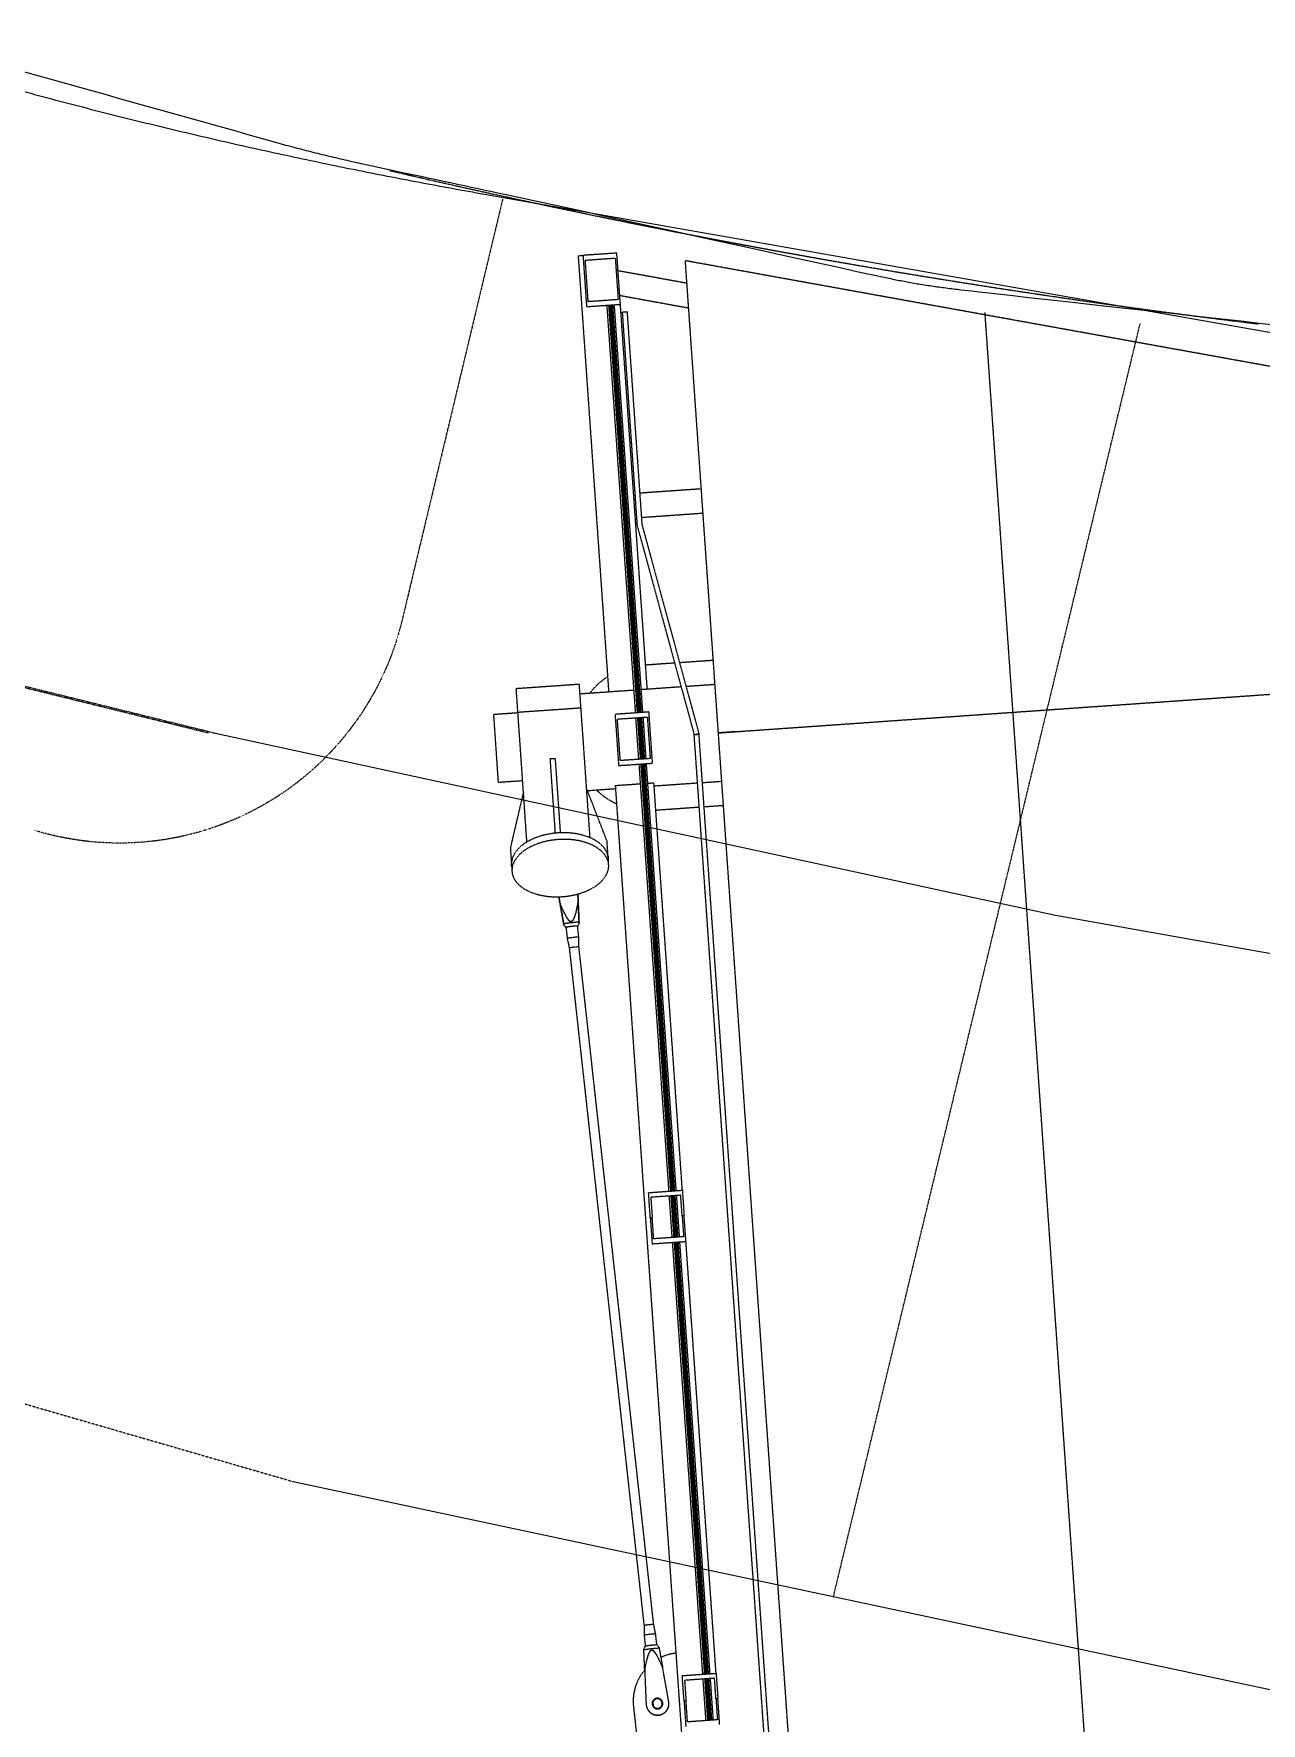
# Model space of a CAD drawing. Header units: millimetres. Extents: x 306 to 836129804, y -168137 to 818603917.
# Drawn here: x 834537066 to 834549740, y 818198214 to 818215657 of the extents above; entities that cross this region are included whole.
import ezdxf
from ezdxf.xclip import XClip

# ---------------------------------------------------------------- set-up
doc = ezdxf.new("R2010")
doc.units = ezdxf.units.MM
doc.header["$LTSCALE"] = 3
doc.header["$XCLIPFRAME"] = 0
doc.linetypes.add('DASHED2', pattern=[0.375, 0.25, -0.125])
doc.linetypes.add('DGN Style 2', pattern=[1.94727e-06, 0, -1.94727e-06])
doc.layers.add('00_Xref', color=7, linetype='Continuous')
doc.layers.add('AR-ROAD_AR_BS_MI_', color=251, linetype='Continuous')
for name, color, linetype, lineweight in [('A-FLOR', 251, 'Continuous', 13), ('A-FLOR-HRAL', 251, 'Continuous', 13), ('A-GENM', 251, 'Continuous', 5), ('A-MASS', 251, 'Continuous', 13), ('ADS280__', 251, 'Continuous', 13), ('ADS280_B', 251, 'Continuous', 13), ('ADS280_BSteel', 251, 'Continuous', 13)]:
    doc.layers.add(name, color=color, linetype=linetype, lineweight=lineweight)

# ---------------------------------------------------------------- blocks, each defined once
blk = doc.blocks.new('x-baseplan')
at = {"layer": 'AR-ROAD_AR_BS_MI_', "color": 8, "linetype": 'DGN Style 2'}
for p, q in [((834541.908, 818213.953), (834540.869, 818209.603)), ((834545.323, 818199.52), (834548.491, 818212.67))]:
    blk.add_line(p, q, dxfattribs=at)
at = {"layer": 'AR-ROAD_AR_BS_MI_', "color": 8, "flags": 128}
blk.add_lwpolyline([(834506.84, 818269.481, 0.360963), (834521.641, 818221.911, 0.100934), (834541.721, 818214.002), (834551.671, 818212.252), (834592.861, 818212.383), (834617.661, 818213.134), (834813.071, 818216.608), (834883.041, 818221.15, 0.392146), (834887.721, 818226.08), (834889.926, 818409.78, -0.011464), (834891.545, 818456.37), (834895.424, 818523.36, 0.016127), (834896.882, 818580.3), (834896.692, 818608.52, 0.315478)], format="xyb", dxfattribs=at)
at = {"layer": 'AR-ROAD_AR_BS_MI_', "color": 8, "linetype": 'DGN Style 2', "flags": 128}
for points in [[(834502.374, 818234.985), (834502.738, 818234.249), (834503.103, 818233.546), (834503.48, 818232.848), (834503.869, 818232.158), (834504.271, 818231.474), (834504.684, 818230.798), (834505.108, 818230.128), (834505.545, 818229.467), (834505.992, 818228.813), (834506.452, 818228.167), (834506.922, 818227.529), (834507.403, 818226.899), (834507.896, 818226.278), (834508.399, 818225.665), (834509.252, 818224.674), (834509.777, 818224.093), (834510.311, 818223.521), (834510.855, 818222.958), (834511.409, 818222.405), (834511.973, 818221.862), (834512.546, 818221.329), (834513.128, 818220.806), (834513.719, 818220.293), (834514.319, 818219.79), (834514.928, 818219.298), (834515.546, 818218.817), (834516.171, 818218.346), (834516.805, 818217.887), (834517.447, 818217.438), (834518.096, 818217.001), (834518.753, 818216.576), (834519.417, 818216.161), (834520.088, 818215.759), (834520.767, 818215.368), (834521.126, 818216.109), (834522.508, 818215.312), (834522.155, 818214.552), (834526.204, 818212.526), (834531.603, 818210.23), (834538.872, 818208.439)], [(834502.384, 818234.995), (834502.749, 818234.26), (834503.114, 818233.556), (834503.491, 818232.859), (834503.88, 818232.169), (834504.281, 818231.485), (834504.694, 818230.808), (834505.119, 818230.139), (834505.555, 818229.477), (834506.003, 818228.823), (834506.462, 818228.177), (834506.933, 818227.539), (834507.414, 818226.91), (834507.907, 818226.288), (834508.41, 818225.676), (834509.263, 818224.685), (834509.787, 818224.104), (834510.322, 818223.532), (834510.866, 818222.969), (834511.42, 818222.416), (834511.984, 818221.873), (834512.557, 818221.34), (834513.139, 818220.816), (834513.73, 818220.303), (834514.33, 818219.801), (834514.939, 818219.309), (834515.557, 818218.828), (834516.182, 818218.357), (834516.816, 818217.898), (834517.458, 818217.449), (834518.107, 818217.012), (834518.764, 818216.587), (834519.428, 818216.172), (834520.099, 818215.77), (834520.778, 818215.379), (834521.137, 818216.12), (834522.519, 818215.323), (834522.166, 818214.563), (834526.215, 818212.537), (834531.614, 818210.242), (834538.924, 818208.441)], [(834532.616, 818202.932), (834536.596, 818201.62), (834539.746, 818200.708)]]:
    blk.add_lwpolyline(points, dxfattribs=at)
at = {"layer": 'AR-ROAD_AR_BS_MI_', "color": 8, "flags": 128}
for points in [[(834538.924, 818208.441), (834547.617, 818206.556), (834556.27, 818205.017), (834564.975, 818203.815), (834573.721, 818202.952), (834585.23, 818202.54), (834596.745, 818202.447)], [(834539.746, 818200.708), (834551.187, 818198.271), (834554.039, 818197.573), (834562.231, 818195.94), (834570.487, 818194.661), (834578.789, 818193.74), (834587.124, 818193.179), (834608.553, 818192.725), (834628.932, 818192.737)]]:
    blk.add_lwpolyline(points, dxfattribs=at)
at = {"layer": 'AR-ROAD_AR_BS_MI_', "color": 8, "linetype": 'DGN Style 2', "extrusion": (0, 0, -1)}
for centre, radius, start, end in [((-834559.78, 818295.91), 83.858, 276.89796, 283.12168), ((-834537.951, 818210.301), 3, 193.4408, 287.1506)]:
    blk.add_arc(centre, radius, start, end, dxfattribs=at)
at = {"layer": 'AR-ROAD_AR_BS_MI_', "color": 8}
blk.add_open_spline([(834888.665, 818328.071), (834888.665, 818328.071), (834888.38, 818295.02), (834888.087, 818261.082), (834887.794, 818227.143), (834887.768, 818226.21), (834887.39, 818225.246), (834886.994, 818224.237), (834886.615, 818223.274), (834886.556, 818223.201), (834885.661, 818222.604), (834884.725, 818221.98), (834883.83, 818221.383), (834883.597, 818221.343), (834873.619, 818220.652), (834860.549, 818219.749), (834847.672, 818218.854), (834832.738, 818217.866), (834820.676, 818217.062), (834808.614, 818216.262), (834808.202, 818216.253), (834798.216, 818216.563), (834787.806, 818216.885), (834777.587, 818217.202), (834777.095, 818217.207), (834775.314, 818216.982), (834773.484, 818216.75), (834771.722, 818216.527), (834771.671, 818216.57), (834771.645, 818217.373), (834771.618, 818218.224), (834771.592, 818219.026), (834771.541, 818219.077), (834771.155, 818219.095), (834770.77, 818219.102), (834770.242, 818219.14), (834766.915, 818218.612), (834763.588, 818218.125), (834759.897, 818217.561), (834759.344, 818217.483), (834757.063, 818217.045), (834755.223, 818216.701), (834753.383, 818216.352), (834752.97, 818216.312), (834747.801, 818215.981), (834742.492, 818215.641), (834737.491, 818215.32), (834737.081, 818215.324), (834727.346, 818215.757), (834717.058, 818216.215), (834707.041, 818216.661), (834706.366, 818216.703), (834702.632, 818217.245), (834698.893, 818217.768), (834694.285, 818218.463), (834693.274, 818218.558), (834689.609, 818219.485), (834686.87, 818220.14), (834684.135, 818220.815), (834684.075, 818220.779), (834683.571, 818218.816), (834683.055, 818216.803), (834682.551, 818214.841), (834682.49, 818214.793), (834674.562, 818214.657), (834653.522, 818214.345), (834632.075, 818214.063), (834618.507, 818213.88), (834618.047, 818213.825), (834618.027, 818213.647), (834618.002, 818213.422), (834617.983, 818213.244), (834617.817, 818213.191), (834613.223, 818213.048), (834605.566, 818212.815), (834598.069, 818212.566), (834593.334, 818212.437), (834591.662, 818212.338), (834586.267, 818212.362), (834582.168, 818212.427), (834578.069, 818212.459), (834577.53, 818212.45), (834575.782, 818212.323), (834573.51, 818212.164), (834571.4, 818211.994), (834569.297, 818211.947), (834567.195, 818211.894), (834565.093, 818211.823), (834563.026, 818211.871), (834561.099, 818211.904), (834559.171, 818211.941), (834558.436, 818211.972), (834556.687, 818212.086), (834554.415, 818212.242), (834552.49, 818212.355), (834550.255, 818212.614), (834548.339, 818212.823), (834546.423, 818213.039), (834546.04, 818213.101), (834544.327, 818213.474), (834542.112, 818213.97), (834540.07, 818214.394), (834537.988, 818214.984), (834536.233, 818215.466), (834534.481, 818215.955), (834534.184, 818216.056), (834531.88, 818217.03), (834529.565, 818217.988), (834526.791, 818219.191), (834526.152, 818219.404), (834524.108, 818220.67), (834522.537, 818221.602), (834520.974, 818222.551), (834520.779, 818222.699), (834518.57, 818224.615), (834516.299, 818226.586), (834514.142, 818228.457), (834514.033, 818228.577), (834512.459, 818230.826), (834510.831, 818233.151), (834509.249, 818235.41), (834509.156, 818235.58), (834507.941, 818238.422), (834506.7, 818241.322), (834505.501, 818244.127), (834505.467, 818244.262), (834505.023, 818248.141), (834504.568, 818252.11), (834504.123, 818256), (834504.123, 818256.155), (834504.547, 818258.998), (834504.99, 818261.967), (834505.424, 818264.87), (834505.472, 818265.078), (834506.065, 818266.745), (834506.737, 818268.636), (834507.383, 818270.446), (834507.715, 818271.283), (834510.808, 818278.816), (834513.922, 818286.342), (834518.059, 818296.292), (834527.719, 818319.825), (834537.437, 818343.334), (834549.605, 818372.978), (834553.978, 818383.502), (834558.355, 818394.025), (834561.147, 818400.862), (834563.364, 818406.319), (834570.454, 818423.487), (834576.15, 818437.214), (834581.853, 818450.939), (834588.294, 818466.578), (834593.902, 818480.205), (834600.857, 818497.086), (834602.215, 818500.337), (834615.375, 818532.025), (834628.728, 818564.165), (834642.079, 818596.307), (834643.969, 818600.826), (834646.951, 818607.735), (834649.987, 818614.77), (834652.672, 818620.994), (834652.773, 818621.187), (834655.258, 818624.795), (834657.826, 818628.523), (834660.348, 818632.184), (834660.457, 818632.369), (834661.199, 818634.176), (834662.013, 818636.156), (834662.8, 818638.072), (834662.826, 818638.265), (834662.722, 818638.314), (834662.612, 818638.352), (834662.485, 818638.469), (834662.384, 818638.563), (834662.265, 818638.651), (834662.23, 818638.816), (834662.166, 818638.938), (834662.169, 818639.21), (834662.236, 818639.352), (834662.282, 818639.57), (834662.607, 818640.197), (834664.306, 818643.537), (834666.001, 818646.804), (834667.621, 818649.982), (834668.743, 818652.084), (834672.427, 818657.406), (834679.254, 818662.863), (834689.317, 818666.078), (834699.261, 818666.012), (834703.972, 818665), (834706.284, 818664.244), (834706.384, 818664.213), (834720.683, 818659.508), (834735.203, 818654.754), (834749.718, 818649.989), (834750.461, 818649.77), (834764.354, 818646.01), (834778.541, 818642.17), (834792.296, 818638.447), (834793.076, 818638.264), (834813.719, 818633.833), (834837.116, 818628.811), (834860.028, 818623.892), (834862.946, 818623.255), (834864.322, 818622.869), (834865.695, 818622.47), (834867.678, 818621.931), (834869.374, 818621.313), (834878.22, 818618.199), (834886.398, 818615.294), (834893.624, 818612.736), (834893.738, 818612.666), (834894.704, 818611.309), (834895.698, 818609.913), (834896.664, 818608.556), (834896.693, 818608.409), (834896.751, 818599.577), (834896.814, 818590.171), (834896.875, 818580.871), (834896.869, 818579.936), (834896.602, 818569.404), (834896.326, 818558.873), (834896.035, 818547.201), (834895.704, 818538.637), (834895.252, 818528.309), (834894.882, 818519.481), (834894.772, 818517.107), (834894.516, 818512.753), (834894.245, 818508.4), (834893.339, 818492.105), (834892.641, 818479.555), (834891.803, 818465.259), (834891.631, 818462.137), (834891.44, 818459.015), (834891.361, 818456.639), (834890.857, 818443.354), (834890.355, 818429.221), (834889.889, 818416.087), (834889.848, 818414.409), (834889.557, 818393.819), (834889.256, 818373.229), (834889.006, 818353.471), (834889.006, 818353.471), (834888.955, 818349.443), (834888.882, 818342.729), (834888.771, 818336.016), (834888.758, 818331.576), (834888.714, 818329.823), (834888.665, 818328.071)], degree=3, knots=[0, 0, 0, 0, 0.033626, 0.067252, 0.069059, 0.069059, 0.069159, 0.071165, 0.071265, 0.071265, 0.071365, 0.073454, 0.073554, 0.073554, 0.073946, 0.093905, 0.100212, 0.100212, 0.124359, 0.12481, 0.12481, 0.125198, 0.145138, 0.146001, 0.146001, 0.14614, 0.149655, 0.149755, 0.149755, 0.149855, 0.151388, 0.151488, 0.151488, 0.151588, 0.152273, 0.152273, 0.152659, 0.159122, 0.159122, 0.160257, 0.160257, 0.163847, 0.164067, 0.164067, 0.164693, 0.174606, 0.174891, 0.174891, 0.175442, 0.194717, 0.195845, 0.195845, 0.196093, 0.203524, 0.203524, 0.20558, 0.20558, 0.211212, 0.211312, 0.211312, 0.211412, 0.215437, 0.215537, 0.215537, 0.215637, 0.23167, 0.258354, 0.25928, 0.25928, 0.25938, 0.259643, 0.259743, 0.259743, 0.260069, 0.269095, 0.27533, 0.27533, 0.278736, 0.278736, 0.286307, 0.287076, 0.287076, 0.287405, 0.290642, 0.291712, 0.291712, 0.294921, 0.295991, 0.295991, 0.299128, 0.299913, 0.299913, 0.300626, 0.303478, 0.304548, 0.304548, 0.308056, 0.30847, 0.30847, 0.308847, 0.312039, 0.313089, 0.313089, 0.316441, 0.316791, 0.316791, 0.31708, 0.321883, 0.321883, 0.32324, 0.32324, 0.32677, 0.326959, 0.326959, 0.32727, 0.332908, 0.333079, 0.333079, 0.333241, 0.338666, 0.338853, 0.338853, 0.339061, 0.345144, 0.34527, 0.34527, 0.345429, 0.353216, 0.353397, 0.353397, 0.353533, 0.359245, 0.359506, 0.359506, 0.359681, 0.363106, 0.36359, 0.36359, 0.364938, 0.380162, 0.380162, 0.386865, 0.431922, 0.431922, 0.452068, 0.455112, 0.455112, 0.467096, 0.467096, 0.492906, 0.497337, 0.497337, 0.527321, 0.527321, 0.534488, 0.534488, 0.597137, 0.605306, 0.605306, 0.607105, 0.620617, 0.620897, 0.620897, 0.621063, 0.629811, 0.630109, 0.630109, 0.63025, 0.634084, 0.634464, 0.634464, 0.634564, 0.634698, 0.634698, 0.634914, 0.634986, 0.634986, 0.63525, 0.63525, 0.635553, 0.635553, 0.635699, 0.63699, 0.643184, 0.643184, 0.644248, 0.64803, 0.656298, 0.663294, 0.669382, 0.674106, 0.674106, 0.67432, 0.67432, 0.704737, 0.705406, 0.705406, 0.706314, 0.734691, 0.735311, 0.735311, 0.736322, 0.778271, 0.784004, 0.784004, 0.784347, 0.786914, 0.786914, 0.788526, 0.790585, 0.805999, 0.806183, 0.806183, 0.806283, 0.809571, 0.809671, 0.809671, 0.80989, 0.827641, 0.828812, 0.828812, 0.829545, 0.850248, 0.850248, 0.853304, 0.867687, 0.871282, 0.871282, 0.872523, 0.880156, 0.880156, 0.905731, 0.905731, 0.909295, 0.912095, 0.912095, 0.914131, 0.939148, 0.940871, 0.940871, 0.942563, 0.982771, 0.982771, 0.982771, 0.982771, 0.990968, 0.996432, 0.996432, 1, 1, 1, 1], dxfattribs=at)
blk = doc.blocks.new('Railing - Sabco_Joint-1451159-BRIDGE DECK LEVEL')
at = {"layer": 'A-FLOR-HRAL'}
for p, q in [((-9, 1), (-8, 1)), ((-9, 1), (-9, 0)), ((-8, 1), (-2, 1)), ((-8, 0), (-8, 1)), ((-1, 0), (-1, 1)), ((1, 1), (8, 1)), ((1, 1), (1, 0)), ((8, 1), (9, 1)), ((8, 1), (8, 0)), ((9, 1), (9, 0)), ((-8, 0), (-9, 0)), ((-2, 0), (-8, 0)), ((8, 0), (1, 0)), ((9, 0), (8, 0))]:
    blk.add_line(p, q, dxfattribs=at)
blk = doc.blocks.new('A')
at = {"layer": 'A-FLOR', "linetype": 'DASHED2', "ltscale": 5}
for p, q in [((834547177, 818208652), (834546888, 818212779)), ((834549771, 818171542), (834547177, 818208652))]:
    blk.add_line(p, q, dxfattribs=at)
at = {"layer": 'A-FLOR-HRAL', "linetype": 'DASHED2', "ltscale": 5}
for p, q in [((834542982, 818212855), (834543272, 818208717)), ((834543001, 818212856), (834543291, 818208718)), ((834543004, 818212856), (834543293, 818208718)), ((834543012, 818212857), (834543301, 818208719)), ((834543013, 818212857), (834543302, 818208719)), ((834543014, 818212857), (834543303, 818208719)), ((834543020, 818212857), (834543309, 818208719)), ((834543020, 818212857), (834543309, 818208719)), ((834543023, 818212857), (834543312, 818208720)), ((834543023, 818212857), (834543312, 818208720)), ((834543029, 818212858), (834543319, 818208720)), ((834543030, 818212858), (834543320, 818208720)), ((834543032, 818212858), (834543321, 818208720)), ((834543040, 818212859), (834543329, 818208721)), ((834543042, 818212859), (834543331, 818208721)), ((834543350, 818208722), (834543061, 818212860)), ((834543192, 818212785), (834543142, 818212782)), ((834543142, 818212782), (834543295, 818210584)), ((834543192, 818212785), (834543345, 818210592)), ((834543295, 818210584), (834543886, 818208417)), ((834543345, 818210592), (834543934, 818208430)), ((834543274, 818208717), (834543272, 818208717)), ((834543272, 818208715), (834543277, 818208645)), ((834543274, 818208715), (834543293, 818208716)), ((834543291, 818208716), (834543296, 818208646)), ((834543293, 818208716), (834543301, 818208717)), ((834543293, 818208716), (834543298, 818208646)), ((834543301, 818208717), (834543306, 818208647)), ((834543303, 818208719), (834543302, 818208719)), ((834543302, 818208717), (834543303, 818208717)), ((834543302, 818208717), (834543307, 818208647)), ((834543309, 818208719), (834543303, 818208719)), ((834543303, 818208717), (834543310, 818208717)), ((834543303, 818208717), (834543308, 818208647)), ((834543312, 818208720), (834543309, 818208719)), ((834543310, 818208717), (834543311, 818208717)), ((834543310, 818208717), (834543314, 818208647)), ((834543311, 818208717), (834543312, 818208717)), ((834543311, 818208717), (834543315, 818208648)), ((834543319, 818208720), (834543312, 818208720)), ((834543312, 818208717), (834543313, 818208718)), ((834543312, 818208717), (834543316, 818208648)), ((834543313, 818208718), (834543319, 818208718)), ((834543313, 818208718), (834543317, 818208648)), ((834543320, 818208720), (834543319, 818208720)), ((834543319, 818208718), (834543320, 818208718)), ((834543319, 818208718), (834543324, 818208648)), ((834543320, 818208718), (834543325, 818208648)), ((834543321, 818208718), (834543329, 818208719)), ((834543321, 818208718), (834543326, 818208648)), ((834543329, 818208719), (834543334, 818208649)), ((834543330, 818208719), (834543348, 818208720)), ((834543331, 818208719), (834543336, 818208649)), ((834543350, 818208722), (834543348, 818208722)), ((834543355, 818208650), (834543350, 818208720)), ((834543280, 818208595), (834543310, 818208166)), ((834543299, 818208596), (834543329, 818208167)), ((834543302, 818208596), (834543332, 818208168)), ((834543309, 818208597), (834543339, 818208168)), ((834543311, 818208597), (834543341, 818208168)), ((834543312, 818208597), (834543342, 818208168)), ((834543318, 818208598), (834543348, 818208169)), ((834543319, 818208598), (834543349, 818208169)), ((834543320, 818208598), (834543350, 818208169)), ((834543321, 818208598), (834543351, 818208169)), ((834543327, 818208598), (834543357, 818208169)), ((834543328, 818208598), (834543358, 818208169)), ((834543330, 818208598), (834543360, 818208169)), ((834543337, 818208599), (834543367, 818208170)), ((834543340, 818208599), (834543370, 818208170)), ((834543389, 818208172), (834543359, 818208600)), ((834543885, 818208422), (834543935, 818208425)), ((834546479, 818171312), (834543885, 818208422)), ((834543934, 818208430), (834543886, 818208417)), ((834546529, 818171316), (834543935, 818208425)), ((834543314, 818208116), (834543622, 818203707)), ((834543333, 818208117), (834543641, 818203708)), ((834543335, 818208118), (834543643, 818203708)), ((834543343, 818208118), (834543651, 818203709)), ((834543344, 818208118), (834543652, 818203709)), ((834543345, 818208118), (834543653, 818203709)), ((834543351, 818208119), (834543660, 818203710)), ((834543352, 818208119), (834543661, 818203710)), ((834543353, 818208119), (834543662, 818203710)), ((834543354, 818208119), (834543663, 818203710)), ((834543361, 818208119), (834543669, 818203710)), ((834543362, 818208120), (834543670, 818203710)), ((834543363, 818208120), (834543671, 818203710)), ((834543371, 818208120), (834543679, 818203711)), ((834543373, 818208120), (834543681, 818203711)), ((834543700, 818203712), (834543392, 818208122)), ((834543625, 818203657), (834543655, 818203228)), ((834543644, 818203658), (834543674, 818203229)), ((834543647, 818203659), (834543677, 818203230)), ((834543654, 818203659), (834543684, 818203230)), ((834543656, 818203659), (834543686, 818203230)), ((834543657, 818203659), (834543687, 818203230)), ((834543663, 818203660), (834543693, 818203231)), ((834543664, 818203660), (834543694, 818203231)), ((834543665, 818203660), (834543695, 818203231)), ((834543666, 818203660), (834543696, 818203231)), ((834543672, 818203660), (834543702, 818203231)), ((834543673, 818203660), (834543703, 818203231)), ((834543675, 818203660), (834543705, 818203232)), ((834543683, 818203661), (834543713, 818203232)), ((834543685, 818203661), (834543715, 818203232)), ((834543734, 818203234), (834543704, 818203663)), ((834543659, 818203178), (834543971, 818198719)), ((834543678, 818203180), (834543990, 818198720)), ((834543680, 818203180), (834543992, 818198721)), ((834543688, 818203180), (834544000, 818198721)), ((834543689, 818203180), (834544001, 818198721)), ((834543690, 818203180), (834544002, 818198721)), ((834543697, 818203181), (834544008, 818198722)), ((834543698, 818203181), (834544009, 818198722)), ((834543699, 818203181), (834544010, 818198722)), ((834543700, 818203181), (834544011, 818198722)), ((834543706, 818203181), (834544018, 818198722)), ((834543707, 818203182), (834544019, 818198722)), ((834543708, 818203182), (834544020, 818198723)), ((834543716, 818203182), (834544028, 818198723)), ((834543718, 818203182), (834544030, 818198723)), ((834544049, 818198725), (834543737, 818203184)), ((834544013, 818198672), (834544043, 818198243)), ((834544014, 818198672), (834544044, 818198243)), ((834544015, 818198672), (834544045, 818198243)), ((834544021, 818198672), (834544051, 818198244)), ((834544022, 818198673), (834544052, 818198244)), ((834544023, 818198673), (834544053, 818198244)), ((834544031, 818198673), (834544061, 818198244)), ((834544034, 818198673), (834544064, 818198244)), ((834544083, 818198246), (834544053, 818198675)), ((834543974, 818198669), (834544004, 818198240)), ((834543993, 818198671), (834544023, 818198242)), ((834543995, 818198671), (834544025, 818198242)), ((834544003, 818198671), (834544033, 818198242)), ((834544005, 818198671), (834544035, 818198242)), ((834544006, 818198671), (834544036, 818198242)), ((834544012, 818198672), (834544042, 818198243))]:
    blk.add_line(p, q, dxfattribs=at)
at = {"layer": 'A-FLOR-HRAL', "linetype": 'DASHED2', "ltscale": 5, "flags": 128}
for points in [[(834543272, 818208715), (834543272, 818208715), (834543272, 818208715), (834543273, 818208715), (834543273, 818208715), (834543274, 818208715), (834543274, 818208715)], [(834543291, 818208716), (834543291, 818208716), (834543291, 818208716), (834543292, 818208716), (834543292, 818208716), (834543293, 818208716), (834543293, 818208716)], [(834543301, 818208717), (834543301, 818208717), (834543302, 818208717), (834543302, 818208717), (834543302, 818208717), (834543302, 818208717), (834543302, 818208717), (834543302, 818208717)], [(834543320, 818208718), (834543320, 818208718), (834543320, 818208718), (834543320, 818208718), (834543320, 818208718), (834543321, 818208718), (834543321, 818208718), (834543321, 818208718)], [(834543329, 818208719), (834543330, 818208719), (834543330, 818208719), (834543331, 818208719), (834543331, 818208719), (834543331, 818208719), (834543331, 818208719)], [(834543348, 818208720), (834543349, 818208720), (834543349, 818208720), (834543350, 818208720), (834543350, 818208720), (834543350, 818208720), (834543350, 818208720)]]:
    blk.add_lwpolyline(points, dxfattribs=at)
at = {"layer": 'A-GENM', "linetype": 'DASHED2', "ltscale": 5}
for p, q in [((834543684, 818209160), (834543384, 818209139)), ((834543482, 818209145), (834543384, 818209139)), ((834544082, 818209187), (834543734, 818209163)), ((834542696, 818208940), (834542048, 818208895)), ((834542065, 818208650), (834542048, 818208894)), ((834542696, 818208939), (834542713, 818208695)), ((834542149, 818208656), (834542065, 818208650)), ((834542158, 818207312), (834542065, 818208650)), ((834542628, 818208689), (834542149, 818208656)), ((834542713, 818208695), (834542628, 818208689)), ((834542713, 818208695), (834542807, 818207357)), ((834542399, 818208173), (834542449, 818208176)), ((834542452, 818207404), (834542399, 818208173)), ((834542449, 818208176), (834542502, 818207408)), ((834542122, 818207828), (834541987, 818207252)), ((834542985, 818207322), (834542771, 818207873)), ((834543488, 818207642), (834543937, 818207674)), ((834543488, 818207642), (834543586, 818207649)), ((834543987, 818207677), (834544187, 818207691)), ((834542477, 818207406), (834542452, 818207404)), ((834542452, 818207404), (834542452, 818207404)), ((834542502, 818207408), (834542477, 818207406)), ((834541987, 818207252), (834541998, 818207091)), ((834542996, 818207161), (834542985, 818207322)), ((834541998, 818207091), (834541999, 818207091)), ((834541999, 818207077), (834541998, 818207091)), ((834541999, 818207077), (834542004, 818207008)), ((834542000, 818207062), (834541999, 818207077)), ((834542995, 818207161), (834542996, 818207161)), ((834542996, 818207161), (834542997, 818207146)), ((834543002, 818207078), (834542997, 818207146)), ((834542997, 818207146), (834542998, 818207132)), ((834542503, 818206662), (834542487, 818206748)), ((834542488, 818206748), (834542502, 818206670)), ((834542687, 818206691), (834542684, 818206776)), ((834542684, 818206776), (834542688, 818206682)), ((834542540, 818206455), (834542558, 818206430)), ((834542562, 818206430), (834542574, 818206316)), ((834542694, 818206329), (834542681, 818206444)), ((834542684, 818206444), (834542697, 818206472)), ((834542574, 818206316), (834542595, 818206218)), ((834542695, 818206229), (834542694, 818206329)), ((834543367, 818199222), (834543368, 818199121)), ((834543487, 818199135), (834543467, 818199233)), ((834543368, 818199121), (834543381, 818199007)), ((834543500, 818199020), (834543487, 818199135)), ((834543522, 818198996), (834543503, 818199021)), ((834543377, 818199007), (834543365, 818198979)), ((834543374, 818198768), (834543388, 818198419)), ((834543621, 818198445), (834543559, 818198789)), ((834543258, 818198387), (834543769, 818193753)), ((834543389, 818198403), (834543389, 818198401)), ((834543390, 818198397), (834543390, 818198395)), ((834543452, 818198411), (834543452, 818198410)), ((834543453, 818198402), (834543453, 818198402)), ((834543462, 818198411), (834543462, 818198403)), ((834543552, 818198413), (834543551, 818198421)), ((834543561, 818198422), (834543561, 818198423)), ((834543562, 818198414), (834543562, 818198414)), ((834543624, 818198427), (834543624, 818198429)), ((834543625, 818198421), (834543624, 818198423))]:
    blk.add_line(p, q, dxfattribs=at)
for start, end in [(122.7987, 142.1013), (225.9011, 245.1987)]:
    blk.add_arc((834543397, 818208388), 750, start, end, dxfattribs=at)
for centre, major_axis, ratio, start_param, end_param in [((834542498, 818207111), (-499, -35), 0.590708, 4.76241, 6.233164), ((834542498, 818207111), (-499, -35), 0.590708, 4.712389, 4.76241), ((834542498, 818207111), (-499, -35), 0.590708, 4.662368, 4.712389), ((834542498, 818207111), (-499, -35), 0.590708, 3.191614, 4.662368), ((834542503, 818207043), (-499, -35), 0.590708, 4.712389, 7.853982), ((834542503, 818207043), (-499, -35), 0.590708, 1.570796, 4.712389), ((834542498, 818207111), (-499, -35), 0.590708, 6.233164, 6.283185), ((834542498, 818207111), (-499, -35), 0.590708, 0, 0.020578), ((834542498, 818207111), (-499, -35), 0.590708, 3.141593, 3.191614), ((834542498, 818207111), (-499, -35), 0.590708, 3.121014, 3.141593), ((834542617, 818206474), (-84.5, -9.3), 0.047623, 3.501026, 5.923752), ((834542621, 818206437), (-63, -6.9), 0.047623, 3.141593, 6.283185), ((834542621, 818206437), (-63, -6.9), 0.047623, 0.02753, 0.261799), ((834542621, 818206437), (-59.6, -6.6), 0.047623, 3.141593, 6.283185), ((834542621, 818206437), (-63, -6.9), 0.047623, 2.879793, 3.114063), ((834542634, 818206323), (-59.6, -6.6), 0.047623, 3.141593, 6.283185), ((834542645, 818206223), (-49.7, -5.5), 0.047623, 5.345843, 5.385587), ((834543417, 818199227), (-49.7, -5.5), 0.047623, 5.877011, 6.283185), ((834543417, 818199227), (-49.7, -5.5), 0.047623, 5.420696, 5.808953), ((834543417, 818199227), (-49.7, -5.5), 0.047623, 4.977465, 5.344212), ((834543417, 818199227), (-49.7, -5.5), 0.047623, 4.48799, 4.936788), ((834543417, 818199227), (-49.7, -5.5), 0.047623, 4.080566, 4.44741), ((834543417, 818199227), (-49.7, -5.5), 0.047623, 3.615825, 4.004082), ((834543417, 818199227), (-49.7, -5.5), 0.047623, 3.141593, 3.547767), ((834543428, 818199128), (-59.6, -6.6), 0.047623, 3.141593, 6.283185), ((834543440, 818199014), (-63, -6.9), 0.047623, 3.141593, 6.283185), ((834543445, 818198977), (-84.5, -9.3), 0.047623, 3.501026, 5.923752), ((834543755, 818198441), (-497, -55), 0.998865, 4.721225, 5.046782), ((834543755, 818198441), (-497, -55), 0.998865, 5.471731, 6.283185), ((834543506, 818198416), (-117, -13), 0.998865, 6.146423, 9.56154), ((834543507, 818198414), (-117, -13), 0.998865, 6.151225, 9.556617), ((834543506, 818198417), (-54.7, -6), 0.998865, 4.712389, 7.853982), ((834543506, 818198416), (-54.7, -6), 0.998865, 6.058786, 7.347915), ((834543506, 818198417), (-48.6, -5.4), 0.998865, 4.712389, 7.853982), ((834543506, 818198416), (-54.7, -6), 0.998865, 1.121997, 1.570796), ((834543506, 818198417), (-54.7, -6), 0.998865, 1.570796, 4.712389), ((834543506, 818198417), (-48.6, -5.4), 0.998865, 1.570796, 4.712389), ((834543506, 818198416), (-54.7, -6), 0.998865, 1.570796, 3.365992)]:
    blk.add_ellipse(centre, major_axis=major_axis, ratio=ratio, start_param=start_param, end_param=end_param, dxfattribs=at)
for points, knots in [([(834542502, 818206670), (834542505, 818206661), (834542513, 818206644), (834542525, 818206617), (834542535, 818206595), (834542543, 818206578), (834542549, 818206567), (834542553, 818206559), (834542557, 818206552), (834542560, 818206547), (834542562, 818206543), (834542564, 818206540), (834542566, 818206537), (834542568, 818206532), (834542572, 818206527), (834542575, 818206522), (834542578, 818206519), (834542579, 818206517), (834542580, 818206516), (834542581, 818206514), (834542583, 818206512), (834542585, 818206510), (834542587, 818206507), (834542591, 818206503), (834542594, 818206500), (834542598, 818206497), (834542600, 818206496), (834542601, 818206496), (834542603, 818206495), (834542605, 818206495), (834542608, 818206494), (834542611, 818206494), (834542615, 818206494), (834542618, 818206495), (834542622, 818206496), (834542625, 818206497), (834542627, 818206498), (834542628, 818206499), (834542629, 818206500), (834542631, 818206501), (834542634, 818206504), (834542637, 818206508), (834542639, 818206513), (834542641, 818206516), (834542642, 818206519), (834542643, 818206521), (834542644, 818206523), (834542645, 818206524), (834542646, 818206526), (834542648, 818206530), (834542650, 818206536), (834542652, 818206542), (834542654, 818206546), (834542655, 818206550), (834542656, 818206553), (834542657, 818206558), (834542659, 818206563), (834542661, 818206570), (834542664, 818206580), (834542667, 818206591), (834542671, 818206610), (834542676, 818206634), (834542682, 818206662), (834542685, 818206681), (834542687, 818206691)], [0, 0, 0, 0, 0.066667, 0.133333, 0.2, 0.233333, 0.266667, 0.283333, 0.3, 0.316667, 0.325, 0.333333, 0.341667, 0.35, 0.366667, 0.383333, 0.391667, 0.395833, 0.4, 0.404167, 0.408333, 0.416667, 0.425, 0.433333, 0.45, 0.458333, 0.4625, 0.466667, 0.470833, 0.475, 0.483333, 0.491667, 0.5, 0.508333, 0.516667, 0.525, 0.529167, 0.533333, 0.5375, 0.541667, 0.55, 0.566667, 0.575, 0.583333, 0.591667, 0.595833, 0.6, 0.604167, 0.608333, 0.616667, 0.633333, 0.65, 0.658333, 0.666667, 0.675, 0.683333, 0.7, 0.716667, 0.733333, 0.766667, 0.8, 0.866667, 0.933333, 1, 1, 1, 1]), ([(834542538, 818206467), (834542537, 818206473), (834542534, 818206487), (834542531, 818206507), (834542527, 818206527), (834542524, 818206547), (834542520, 818206568), (834542515, 818206595), (834542509, 818206629), (834542504, 818206657), (834542502, 818206670)], [0, 0, 0, 0, 0.1, 0.2, 0.3, 0.4, 0.5, 0.6, 0.8, 1, 1, 1, 1]), ([(834542503, 818206662), (834542505, 818206649), (834542510, 818206622), (834542516, 818206589), (834542521, 818206562), (834542524, 818206542), (834542528, 818206522), (834542531, 818206503), (834542535, 818206483), (834542537, 818206470), (834542538, 818206464)], [0, 0, 0, 0, 0.2, 0.4, 0.5, 0.6, 0.7, 0.8, 0.9, 1, 1, 1, 1]), ([(834542687, 818206691), (834542688, 818206677), (834542689, 818206649), (834542690, 818206614), (834542692, 818206587), (834542693, 818206566), (834542693, 818206545), (834542694, 818206525), (834542695, 818206505), (834542696, 818206491), (834542696, 818206484)], [0, 0, 0, 0, 0.2, 0.4, 0.5, 0.6, 0.7, 0.8, 0.9, 1, 1, 1, 1]), ([(834542696, 818206481), (834542696, 818206488), (834542696, 818206501), (834542695, 818206521), (834542694, 818206541), (834542693, 818206561), (834542692, 818206581), (834542691, 818206608), (834542690, 818206642), (834542689, 818206669), (834542688, 818206682)], [0, 0, 0, 0, 0.1, 0.2, 0.3, 0.4, 0.5, 0.6, 0.8, 1, 1, 1, 1]), ([(834542540, 818206455), (834542540, 818206455), (834542540, 818206455), (834542540, 818206457), (834542539, 818206458), (834542539, 818206460), (834542539, 818206462), (834542538, 818206465), (834542538, 818206467)], [0, 0, 0, 0, 0.166667, 0.333333, 0.5, 0.583333, 0.666667, 1, 1, 1, 1]), ([(834542538, 818206464), (834542539, 818206462), (834542539, 818206460), (834542539, 818206458), (834542540, 818206457), (834542540, 818206456), (834542540, 818206455), (834542540, 818206455), (834542540, 818206455)], [0, 0, 0, 0, 0.333333, 0.416667, 0.5, 0.666667, 0.833333, 1, 1, 1, 1]), ([(834542696, 818206484), (834542696, 818206482), (834542696, 818206480), (834542696, 818206477), (834542696, 818206476), (834542697, 818206474), (834542697, 818206473), (834542697, 818206472), (834542697, 818206472)], [0, 0, 0, 0, 0.333333, 0.416667, 0.5, 0.666667, 0.833333, 1, 1, 1, 1]), ([(834542697, 818206472), (834542697, 818206472), (834542697, 818206472), (834542697, 818206473), (834542697, 818206474), (834542697, 818206475), (834542697, 818206477), (834542696, 818206479), (834542696, 818206481)], [0, 0, 0, 0, 0.166667, 0.333333, 0.5, 0.583333, 0.666667, 1, 1, 1, 1]), ([(834543365, 818198969), (834543365, 818198971), (834543365, 818198973), (834543365, 818198975), (834543365, 818198977), (834543365, 818198977), (834543365, 818198978)], [0, 0, 0, 0, 0.3333333, 0.4166667, 0.5, 0.6666667, 0.6666667, 0.6666667, 0.6666667]), ([(834543374, 818198768), (834543373, 818198782), (834543372, 818198809), (834543371, 818198843), (834543369, 818198870), (834543369, 818198890), (834543368, 818198910), (834543367, 818198930), (834543366, 818198950), (834543366, 818198963), (834543365, 818198969)], [0, 0, 0, 0, 0.2, 0.4, 0.5, 0.6, 0.7, 0.8, 0.9, 1, 1, 1, 1]), ([(834543559, 818198789), (834543555, 818198798), (834543548, 818198815), (834543536, 818198842), (834543526, 818198864), (834543518, 818198881), (834543512, 818198892), (834543508, 818198901), (834543504, 818198907), (834543501, 818198912), (834543499, 818198916), (834543497, 818198919), (834543495, 818198923), (834543492, 818198927), (834543489, 818198932), (834543486, 818198937), (834543483, 818198940), (834543482, 818198942), (834543481, 818198943), (834543479, 818198945), (834543478, 818198947), (834543476, 818198949), (834543473, 818198952), (834543470, 818198956), (834543466, 818198959), (834543463, 818198962), (834543461, 818198963), (834543460, 818198963), (834543458, 818198964), (834543456, 818198964), (834543453, 818198965), (834543450, 818198965), (834543446, 818198965), (834543442, 818198964), (834543439, 818198963), (834543436, 818198962), (834543434, 818198961), (834543433, 818198960), (834543431, 818198959), (834543430, 818198958), (834543427, 818198955), (834543424, 818198951), (834543422, 818198947), (834543420, 818198943), (834543419, 818198940), (834543417, 818198938), (834543417, 818198936), (834543416, 818198935), (834543415, 818198933), (834543413, 818198929), (834543411, 818198923), (834543409, 818198917), (834543407, 818198913), (834543406, 818198909), (834543405, 818198906), (834543403, 818198901), (834543402, 818198896), (834543400, 818198889), (834543397, 818198879), (834543394, 818198868), (834543389, 818198849), (834543384, 818198825), (834543379, 818198797), (834543375, 818198778), (834543374, 818198768)], [0, 0, 0, 0, 0.066667, 0.133333, 0.2, 0.233333, 0.266667, 0.283333, 0.3, 0.316667, 0.325, 0.333333, 0.341667, 0.35, 0.366667, 0.383333, 0.391667, 0.395833, 0.4, 0.404167, 0.408333, 0.416667, 0.425, 0.433333, 0.45, 0.458333, 0.4625, 0.466667, 0.470833, 0.475, 0.483333, 0.491667, 0.5, 0.508333, 0.516667, 0.525, 0.529167, 0.533333, 0.5375, 0.541667, 0.55, 0.566667, 0.575, 0.583333, 0.591667, 0.595833, 0.6, 0.604167, 0.608333, 0.616667, 0.633333, 0.65, 0.658333, 0.666667, 0.675, 0.683333, 0.7, 0.716667, 0.733333, 0.766667, 0.8, 0.866667, 0.933333, 1, 1, 1, 1]), ([(834543522, 818198995), (834543522, 818198995), (834543522, 818198994), (834543522, 818198993), (834543523, 818198991), (834543523, 818198989), (834543523, 818198987)], [0.3333333, 0.3333333, 0.3333333, 0.3333333, 0.5, 0.5833333, 0.6666667, 1, 1, 1, 1]), ([(834543523, 818198987), (834543525, 818198980), (834543527, 818198967), (834543530, 818198948), (834543534, 818198928), (834543537, 818198909), (834543541, 818198889), (834543546, 818198862), (834543552, 818198829), (834543557, 818198802), (834543559, 818198789)], [0, 0, 0, 0, 0.1, 0.2, 0.3, 0.4, 0.5, 0.6, 0.8, 1, 1, 1, 1])]:
    blk.add_open_spline(points, degree=3, knots=knots, dxfattribs=at)
for points in [[(834543365, 818198979), (834543365, 818198979), (834543365, 818198979), (834543365, 818198979)], [(834543522, 818198996), (834543522, 818198996), (834543522, 818198996), (834543522, 818198996)]]:
    blk.add_open_spline(points, degree=3, dxfattribs=at)
at = {"layer": 'ADS280__', "linetype": 'DASHED2', "ltscale": 5}
for p, q in [((834544135, 818208439), (834543794, 818213314)), ((834549987, 818212195), (834543794, 818213314)), ((834544135, 818208439), (834550219, 818208865)), ((834544309, 818208451), (834544135, 818208439)), ((834546729, 818171330), (834544135, 818208439))]:
    blk.add_line(p, q, dxfattribs=at)
at = {"layer": 'ADS280_B', "linetype": 'DASHED2', "ltscale": 5}
for p, q in [((834542687, 818213365), (834542737, 818213369)), ((834542687, 818213365), (834543002, 818208861)), ((834543086, 818213393), (834542737, 818213369)), ((834542737, 818213369), (834542774, 818212840)), ((834542761, 818213320), (834543070, 818213342)), ((834543070, 818213342), (834543100, 818212913)), ((834543123, 818212864), (834543086, 818213393)), ((834542791, 818212891), (834542761, 818213320)), ((834542774, 818212840), (834543123, 818212864)), ((834543100, 818212913), (834542791, 818212891)), ((834543401, 818208889), (834543123, 818212864)), ((834543958, 818210958), (834543322, 818210914)), ((834543340, 818210664), (834543976, 818210709)), ((834543262, 818208879), (834542703, 818208840)), ((834543262, 818208879), (834543002, 818208861)), ((834543751, 818208914), (834543337, 818208885)), ((834543401, 818208889), (834543337, 818208885)), ((834544100, 818208938), (834543801, 818208917)), ((834542065, 818208645), (834541816, 818208628)), ((834541864, 818207930), (834541816, 818208628)), ((834541864, 818207930), (834542114, 818207947)), ((834543471, 818207892), (834543920, 818207923)), ((834543970, 818207926), (834544169, 818207940)), ((834542782, 818207843), (834543072, 818207864)), ((834542595, 818206218), (834543367, 818199222)), ((834543467, 818199233), (834542695, 818206229))]:
    blk.add_line(p, q, dxfattribs=at)
for centre, start_param, end_param in [((834542645, 818206223), 5.851408, 6.283185), ((834542645, 818206223), 5.392157, 5.759587), ((834542645, 818206223), 4.974188, 5.347206), ((834542645, 818206223), 4.519755, 4.905023), ((834542645, 818206223), 4.079417, 4.45059), ((834542645, 818206223), 3.665191, 4.032758), ((834542645, 818206223), 3.141593, 3.403392), ((834543417, 818199227), 3.141593, 6.283185)]:
    blk.add_ellipse(centre, major_axis=(-49.7, -5.5), ratio=0.047623, start_param=start_param, end_param=end_param, dxfattribs=at)
at = {"layer": 'ADS280_BSteel', "linetype": 'DASHED2', "ltscale": 5}
for p, q in [((834543099, 818213213), (834543810, 818213084)), ((834543117, 818212956), (834543828, 818212827)), ((834543418, 818208655), (834543068, 818208630)), ((834543068, 818208630), (834543105, 818208102)), ((834543455, 818208126), (834543418, 818208655)), ((834543092, 818208582), (834543401, 818208603)), ((834543122, 818208153), (834543092, 818208582)), ((834543401, 818208603), (834543431, 818208174)), ((834543105, 818208102), (834543455, 818208126)), ((834543431, 818208174), (834543122, 818208153)), ((834543405, 818207919), (834543469, 818207924)), ((834543763, 818203717), (834543469, 818207924)), ((834543070, 818207896), (834543329, 818207914)), ((834543070, 818207896), (834544066, 818193641)), ((834543414, 818203692), (834543763, 818203717)), ((834543432, 818203429), (834543414, 818203692)), ((834543746, 818203665), (834543437, 818203644)), ((834543437, 818203644), (834543452, 818203430)), ((834543761, 818203452), (834543746, 818203665)), ((834543763, 818203717), (834543781, 818203453)), ((834543452, 818203430), (834543432, 818203429)), ((834543432, 818203429), (834543451, 818203164)), ((834543467, 818203215), (834543452, 818203430)), ((834543781, 818203453), (834543761, 818203452)), ((834543761, 818203452), (834543776, 818203237)), ((834543800, 818203188), (834543781, 818203453)), ((834543776, 818203237), (834543467, 818203215)), ((834543451, 818203164), (834543800, 818203188)), ((834544111, 818198729), (834543800, 818203188)), ((834543762, 818198705), (834544111, 818198729)), ((834543781, 818198441), (834543762, 818198705)), ((834544095, 818198678), (834543786, 818198656)), ((834544110, 818198464), (834544095, 818198678)), ((834544111, 818198729), (834544130, 818198465)), ((834543786, 818198656), (834543801, 818198442)), ((834543801, 818198442), (834543781, 818198441)), ((834543781, 818198441), (834543799, 818198176)), ((834543816, 818198227), (834543801, 818198442)), ((834544130, 818198465), (834544110, 818198464)), ((834544110, 818198464), (834544125, 818198249)), ((834544148, 818198200), (834544130, 818198465)), ((834544125, 818198249), (834543816, 818198227))]:
    blk.add_line(p, q, dxfattribs=at)
at = {"linetype": 'DASHED2', "rotation": 183.9987051360055}
for p in [(834543060, 818212311), (834543144, 818211114), (834543227, 818209917)]:
    blk.add_blockref('Railing - Sabco_Joint-1451159-BRIDGE DECK LEVEL', p, dxfattribs=at)
blk = doc.blocks.new('3A35X-MAGP-P-LD-00-0')
at = {"layer": 'A-MASS', "lineweight": -3}
blk.add_blockref('A', (0, 0), dxfattribs=at)

msp = doc.modelspace()

# ---------------------------------------------------------------- block references
at = {"ltscale": 0.5}
msp.add_blockref('3A35X-MAGP-P-LD-00-0', (0, 0), dxfattribs=at)
at = {"layer": '00_Xref'}
ref = msp.add_blockref('x-baseplan', (0, 0), dxfattribs=dict(at, xscale=1000, yscale=1000, zscale=1000))
XClip(ref).set_block_clipping_path([(834130.0932744878, 818214.2808966772), (834660.7980561039, 818251.3812309058), (834689.2509440434, 817844.3745563453), (834158.5461624272, 817807.2742220557)])

doc.saveas('drawing.dxf')
